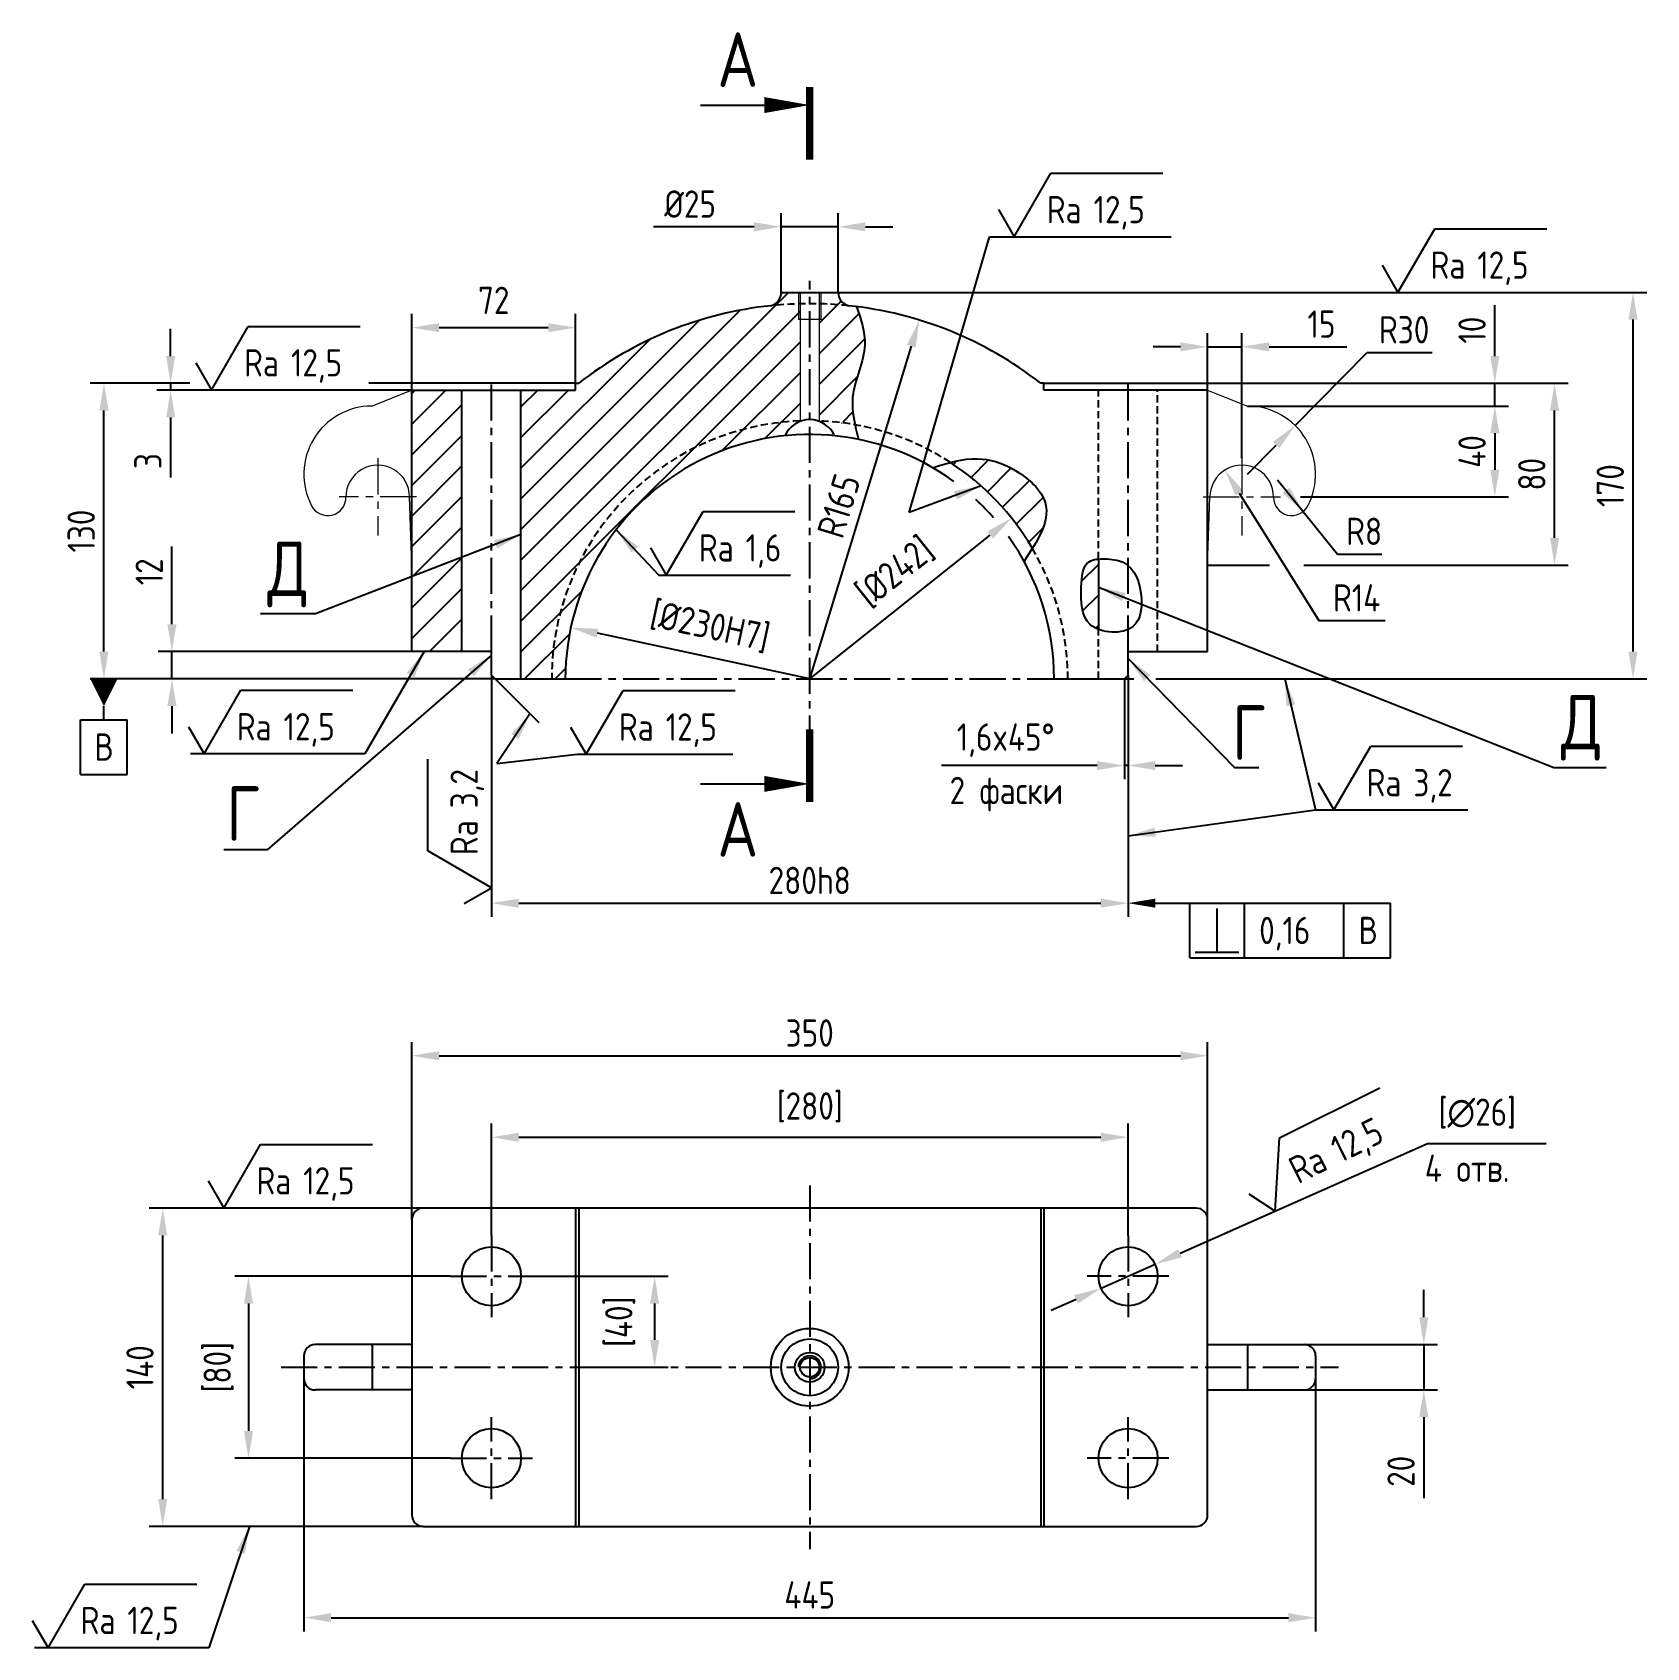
# Model space of a CAD drawing. Header units: millimetres. Extents: x 14 to 1913, y -3142 to -441.
# Drawn here: x 14 to 724, y -1179 to -469 of the extents above; entities that cross this region are included whole.
import ezdxf
from ezdxf.enums import TextEntityAlignment as Align

# ---------------------------------------------------------------- set-up
doc = ezdxf.new("R2010")
doc.units = ezdxf.units.MM
doc.header["$LTSCALE"] = 0.5
doc.linetypes.add('CENTER', pattern=[50.8, 31.75, -6.35, 6.35, -6.35])
doc.linetypes.add('HIDDEN', pattern=[9.525, 6.35, -3.175])
for name, color, linetype in [('Bord', 1, 'Continuous'), ('Cen', 5, 'CENTER'), ('Cont', 6, 'Continuous'), ('Dim', 7, 'Continuous'), ('Hatch', 2, 'Continuous'), ('Hide', 2, 'HIDDEN'), ('Text', 3, 'Continuous'), ('Textb', 6, 'Continuous')]:
    doc.layers.add(name, color=color, linetype=linetype)
doc.styles.add('Style1', font='romans.shx', dxfattribs={"width": 0.8})
doc.dimstyles.new('LIN 4', dxfattribs={"dimscale": 4, "dimtxt": 3, "dimasz": 3, "dimexe": 1.5, "dimexo": 0, "dimgap": 1.5, "dimtad": 1, "dimdec": 1, "dimrnd": 1, "dimtxsty": 'Style1', "dimcen": 0, "dimdle": 2, "dimclrd": 256, "dimclrt": 3, "dimadec": 0, "dimazin": 0, "dimtfac": 0.666667, "dimtdec": 1, "dimtmove": 0, "dimatfit": 0, "dimfxl": 1, "dimtvp": 0.833333, "dimtolj": 1, "dimtzin": 0, "dimarcsym": 0})
doc.dimstyles.new('LIN4', dxfattribs={"dimscale": 4, "dimtxt": 3, "dimasz": 3, "dimexe": 1.5, "dimexo": 0, "dimgap": 1, "dimtad": 1, "dimdec": 1, "dimzin": 0, "dimtxsty": 'Style1', "dimcen": 0, "dimclrt": 3, "dimadec": 0, "dimazin": 0, "dimtfac": 1, "dimtdec": 1, "dimtmove": 0, "dimatfit": 3, "dimfxl": 1, "dimtolj": 1, "dimtzin": 12, "dimarcsym": 0})
doc.dimstyles.new('Rad4', dxfattribs={"dimscale": 4, "dimtxt": 3, "dimasz": 3, "dimexe": 1.5, "dimexo": 0, "dimgap": 1, "dimtad": 1, "dimtoh": 1, "dimdec": 0, "dimzin": 0, "dimtxsty": 'Style1', "dimcen": 0, "dimse1": 1, "dimclrt": 3, "dimadec": 0, "dimazin": 0, "dimtfac": 1, "dimtdec": 0, "dimtmove": 0, "dimatfit": 2, "dimfxl": 1, "dimtolj": 1, "dimtzin": 12, "dimarcsym": 0})

# ---------------------------------------------------------------- blocks, each defined once
blk = doc.blocks.new('*D20')
at = {"layer": 'Dim', "color": 0, "lineweight": -2, "transparency": 16777216}
for p, q in [((215.54, -751.59), (215.54, -857.85)), ((495.54, -751.59), (495.54, -857.85)), ((227.54, -851.85), (483.54, -851.85))]:
    blk.add_line(p, q, dxfattribs=at)
at = {"layer": 'Dim', "color": 0, "transparency": 16777216}
for points in [[(227.54, -849.85), (227.54, -853.85), (215.54, -851.85)], [(483.54, -849.85), (483.54, -853.85), (495.54, -851.85)]]:
    blk.add_solid(points, dxfattribs=at)
at = {"layer": 'Dim', "color": 3, "transparency": 16777216, "insert": (355.54, -841.85), "char_height": 12, "attachment_point": 5, "style": 'Style1'}
blk.add_mtext('\\A1;280h8', dxfattribs=at)
blk = doc.blocks.new('*D21')
at = {"layer": 'Dim', "color": 0, "lineweight": -2, "transparency": 16777216}
for p, q in [((75.02, -729.19), (75.02, -695.02)), ((180.54, -741.19), (69.02, -741.19)), ((75.02, -753.19), (75.02, -741.19)), ((215.54, -753.19), (69.02, -753.19)), ((75.02, -765.19), (75.02, -777.19))]:
    blk.add_line(p, q, dxfattribs=at)
at = {"layer": 'Dim', "color": 0, "transparency": 16777216}
for points in [[(73.02, -729.19), (77.02, -729.19), (75.02, -741.19)], [(73.02, -765.19), (77.02, -765.19), (75.02, -753.19)]]:
    blk.add_solid(points, dxfattribs=at)
at = {"layer": 'Dim', "color": 3, "transparency": 16777216, "insert": (65.02, -706.1), "char_height": 12, "attachment_point": 5, "rotation": 90, "style": 'Style1'}
blk.add_mtext('\\A1;12', dxfattribs=at)
blk = doc.blocks.new('*D22')
at = {"layer": 'Dim', "color": 0, "lineweight": -2, "transparency": 16777216}
for p, q in [((82.86, -623.19), (39.11, -623.19)), ((45.11, -741.19), (45.11, -635.19)), ((217.14, -753.19), (39.11, -753.19))]:
    blk.add_line(p, q, dxfattribs=at)
at = {"layer": 'Dim', "color": 0, "transparency": 16777216}
for points in [[(43.11, -635.19), (47.11, -635.19), (45.11, -623.19)], [(43.11, -741.19), (47.11, -741.19), (45.11, -753.19)]]:
    blk.add_solid(points, dxfattribs=at)
at = {"layer": 'Dim', "color": 3, "transparency": 16777216, "insert": (35.11, -688.19), "char_height": 12, "attachment_point": 5, "rotation": 90, "style": 'Style1'}
blk.add_mtext('\\A1;130', dxfattribs=at)
blk = doc.blocks.new('*D23')
at = {"layer": 'Dim', "color": 0, "lineweight": -2, "transparency": 16777216}
for p, q in [((74.44, -611.19), (74.44, -599.19)), ((82.86, -623.19), (68.44, -623.19)), ((74.44, -623.19), (74.44, -626.19)), ((180.54, -626.19), (68.44, -626.19)), ((74.44, -638.19), (74.44, -664.59))]:
    blk.add_line(p, q, dxfattribs=at)
at = {"layer": 'Dim', "color": 0, "transparency": 16777216}
for points in [[(72.44, -611.19), (76.44, -611.19), (74.44, -623.19)], [(72.44, -638.19), (76.44, -638.19), (74.44, -626.19)]]:
    blk.add_solid(points, dxfattribs=at)
at = {"layer": 'Dim', "color": 3, "transparency": 16777216, "insert": (64.44, -657.39), "char_height": 12, "attachment_point": 5, "rotation": 90, "style": 'Style1'}
blk.add_mtext('\\A1;3', dxfattribs=at)
blk = doc.blocks.new('*D24')
at = {"layer": 'Dim', "color": 0, "lineweight": -2, "transparency": 16777216}
for p, q in [((343.04, -583.19), (343.04, -548.36)), ((368.04, -583.19), (368.04, -548.36)), ((331.04, -554.36), (286.81, -554.36)), ((368.04, -554.36), (343.04, -554.36)), ((380.04, -554.36), (392.04, -554.36))]:
    blk.add_line(p, q, dxfattribs=at)
at = {"layer": 'Dim', "color": 0, "transparency": 16777216}
for points in [[(331.04, -552.36), (331.04, -556.36), (343.04, -554.36)], [(380.04, -552.36), (380.04, -556.36), (368.04, -554.36)]]:
    blk.add_solid(points, dxfattribs=at)
at = {"layer": 'Dim', "color": 3, "transparency": 16777216, "insert": (302.93, -544.36), "char_height": 12, "attachment_point": 5, "style": 'Style1'}
blk.add_mtext('\\A1;%%c25', dxfattribs=at)
blk = doc.blocks.new('*D25')
at = {"layer": 'Dim', "color": 0, "lineweight": -2, "transparency": 16777216}
for p, q in [((530.54, -626.19), (530.54, -601.16)), ((545.54, -656.19), (545.54, -601.16)), ((518.54, -607.16), (506.54, -607.16)), ((530.54, -607.16), (545.54, -607.16)), ((557.54, -607.16), (591.71, -607.16))]:
    blk.add_line(p, q, dxfattribs=at)
at = {"layer": 'Dim', "color": 0, "transparency": 16777216}
for points in [[(518.54, -605.16), (518.54, -609.16), (530.54, -607.16)], [(557.54, -605.16), (557.54, -609.16), (545.54, -607.16)]]:
    blk.add_solid(points, dxfattribs=at)
at = {"layer": 'Dim', "color": 3, "transparency": 16777216, "insert": (580.63, -597.16), "char_height": 12, "attachment_point": 5, "style": 'Style1'}
blk.add_mtext('\\A1;15', dxfattribs=at)
blk = doc.blocks.new('*D26')
at = {"layer": 'Dim', "color": 0, "lineweight": -2, "transparency": 16777216}
for p, q in [((548.04, -633.19), (662.85, -633.19)), ((656.85, -645.19), (656.85, -661.19)), ((571.36, -673.19), (662.85, -673.19))]:
    blk.add_line(p, q, dxfattribs=at)
at = {"layer": 'Dim', "color": 0, "transparency": 16777216}
for points in [[(654.85, -645.19), (658.85, -645.19), (656.85, -633.19)], [(654.85, -661.19), (658.85, -661.19), (656.85, -673.19)]]:
    blk.add_solid(points, dxfattribs=at)
at = {"layer": 'Dim', "color": 3, "transparency": 16777216, "insert": (646.85, -653.19), "char_height": 12, "attachment_point": 5, "rotation": 90, "style": 'Style1'}
blk.add_mtext('\\A1;40', dxfattribs=at)
blk = doc.blocks.new('*D27')
at = {"layer": 'Dim', "color": 0, "lineweight": -2, "transparency": 16777216}
for p, q in [((458.54, -623.19), (689.12, -623.19)), ((683.12, -691.19), (683.12, -635.19)), ((572.84, -703.19), (689.12, -703.19))]:
    blk.add_line(p, q, dxfattribs=at)
at = {"layer": 'Dim', "color": 0, "transparency": 16777216}
for points in [[(681.12, -635.19), (685.12, -635.19), (683.12, -623.19)], [(681.12, -691.19), (685.12, -691.19), (683.12, -703.19)]]:
    blk.add_solid(points, dxfattribs=at)
at = {"layer": 'Dim', "color": 3, "transparency": 16777216, "insert": (673.12, -663.19), "char_height": 12, "attachment_point": 5, "rotation": 90, "style": 'Style1'}
blk.add_mtext('\\A1;80', dxfattribs=at)
blk = doc.blocks.new('*D28')
at = {"layer": 'Dim', "color": 0, "lineweight": -2, "transparency": 16777216}
for p, q in [((569.07, -641.78), (600.64, -609.64)), ((600.64, -609.64), (629.32, -609.64)), ((548.04, -663.19), (560.66, -650.35))]:
    blk.add_line(p, q, dxfattribs=at)
at = {"layer": 'Dim', "color": 0, "transparency": 16777216}
blk.add_solid([(559.23, -648.94), (562.08, -651.75), (569.07, -641.78)], dxfattribs=at)
at = {"layer": 'Dim', "color": 3, "transparency": 16777216, "insert": (616.98, -599.64), "char_height": 12, "attachment_point": 5, "style": 'Style1'}
blk.add_mtext('\\A1;R30', dxfattribs=at)
blk = doc.blocks.new('*D29')
at = {"layer": 'Dim', "color": 0, "lineweight": -2, "transparency": 16777216}
for p, q in [((544.48, -671.49), (552.96, -685.06)), ((552.96, -685.06), (579.51, -727.55)), ((579.51, -727.55), (608.65, -727.55))]:
    blk.add_line(p, q, dxfattribs=at)
at = {"layer": 'Dim', "color": 0, "transparency": 16777216}
blk.add_solid([(546.18, -670.43), (542.79, -672.55), (538.12, -661.31)], dxfattribs=at)
at = {"layer": 'Dim', "color": 3, "transparency": 16777216, "insert": (596.08, -717.55), "char_height": 12, "attachment_point": 5, "style": 'Style1'}
blk.add_mtext('\\A1;R14', dxfattribs=at)
blk = doc.blocks.new('*D30')
at = {"layer": 'Dim', "color": 0, "lineweight": -2, "transparency": 16777216}
for p, q in [((495.54, -751.59), (495.54, -797.32)), ((493.94, -753.19), (493.94, -797.32)), ((481.94, -791.32), (413.49, -791.32)), ((495.54, -791.32), (493.94, -791.32)), ((507.54, -791.32), (519.54, -791.32))]:
    blk.add_line(p, q, dxfattribs=at)
at = {"layer": 'Dim', "color": 0, "transparency": 16777216}
for points in [[(481.94, -789.32), (481.94, -793.32), (493.94, -791.32)], [(507.54, -789.32), (507.54, -793.32), (495.54, -791.32)]]:
    blk.add_solid(points, dxfattribs=at)
at = {"layer": 'Dim', "color": 3, "transparency": 16777216, "insert": (441.71, -780.18), "char_height": 12, "attachment_point": 5, "style": 'Style1'}
blk.add_mtext('\\A1;1,6x45%%d', dxfattribs=at)
blk = doc.blocks.new('sherISO_01')
at = {"layer": 'Text'}
blk.add_line((4.04, 7), (16.36, 7), dxfattribs=at)
blk.add_lwpolyline([(-1.73, 3), (0, 0), (4.04, 7)], dxfattribs=at)
at = {"layer": 'Text', "style": 'Style1', "width": 0.8}
blk.add_text('Ra', height=3, dxfattribs=at).set_placement((3.58, 1.5))
blk.add_attdef('12,5', (8.73, 1.5), '', height=3, dxfattribs=at)
blk = doc.blocks.new('sherISO_04')
at = {"layer": 'Text'}
blk.add_line((4.04, 7), (14.12, 7), dxfattribs=at)
blk.add_lwpolyline([(-1.73, 3), (0, 0), (4.04, 7)], dxfattribs=at)
at = {"layer": 'Text', "style": 'Style1', "width": 0.8}
blk.add_text('Ra', height=3, dxfattribs=at).set_placement((3.58, 1.5))
blk.add_attdef('3,2', (8.73, 1.5), '', height=3, dxfattribs=at)
blk = doc.blocks.new('*D33')
at = {"layer": 'Dim', "color": 0, "lineweight": -2, "transparency": 16777216}
blk.add_line((355.54, -753.19), (434.91, -689.92), dxfattribs=at)
at = {"layer": 'Dim', "color": 0, "transparency": 16777216}
blk.add_solid([(433.67, -688.36), (436.16, -691.49), (444.3, -682.44)], dxfattribs=at)
at = {"layer": 'Dim', "color": 3, "transparency": 16777216, "insert": (393.26, -706.31), "char_height": 12, "attachment_point": 5, "rotation": 38.55718, "style": 'Style1'}
blk.add_mtext('\\A1;[%%c242]', dxfattribs=at)
blk = doc.blocks.new('ZNAK01')
at = {"layer": 'Textb', "style": 'Style1', "width": 0.8}
blk.add_attdef('А', text='', height=6, dxfattribs=at).set_placement((3.95, -0.02), align=Align.RIGHT)
blk.add_attdef('SC(1)', (5.07, -0.02), '', height=5, dxfattribs=at)
blk = doc.blocks.new('*D35')
at = {"layer": 'Dim', "color": 0, "lineweight": -2, "transparency": 16777216}
for p, q in [((368.04, -583.19), (723.65, -583.19)), ((717.65, -741.19), (717.65, -595.19)), ((507.69, -753.19), (723.65, -753.19))]:
    blk.add_line(p, q, dxfattribs=at)
at = {"layer": 'Dim', "color": 0, "transparency": 16777216}
for points in [[(715.65, -595.19), (719.65, -595.19), (717.65, -583.19)], [(715.65, -741.19), (719.65, -741.19), (717.65, -753.19)]]:
    blk.add_solid(points, dxfattribs=at)
at = {"layer": 'Dim', "color": 3, "transparency": 16777216, "insert": (707.65, -668.19), "char_height": 12, "attachment_point": 5, "rotation": 90, "style": 'Style1'}
blk.add_mtext('\\A1;170', dxfattribs=at)
blk = doc.blocks.new('forma02')
at = {"layer": 'Bord'}
for p, q in [((0, -4.5), (0, -3)), ((-2.57143, -4.5), (2.57143, -4.5)), ((-2.57143, -10.5), (-2.57143, -4.5)), ((2.57143, -10.5), (2.57143, -4.5)), ((-2.57143, -10.5), (2.57143, -10.5))]:
    blk.add_line(p, q, dxfattribs=at)
blk.add_lwpolyline([(0, -3, 0, 3, 0), (0, 0, 3, 3, 0)], format="xyseb", dxfattribs=at)
at = {"layer": 'Text', "style": 'Style1', "width": 0.8}
blk.add_attdef('А', text='', height=3, dxfattribs=at).set_placement((0, -7.5), align=Align.MIDDLE)
blk = doc.blocks.new('*D37')
at = {"layer": 'Dim', "color": 0, "lineweight": -2, "transparency": 16777216}
blk.add_line((355.54, -753.19), (400.23, -606.86), dxfattribs=at)
at = {"layer": 'Dim', "color": 0, "transparency": 16777216}
blk.add_solid([(398.31, -606.27), (402.14, -607.44), (403.73, -595.38)], dxfattribs=at)
at = {"layer": 'Dim', "color": 3, "transparency": 16777216, "insert": (368.32, -677.1), "char_height": 12, "attachment_point": 5, "rotation": 73.01955, "style": 'Style1'}
blk.add_mtext('\\A1;R165', dxfattribs=at)
blk = doc.blocks.new('*D38')
at = {"layer": 'Dim', "color": 0, "lineweight": -2, "transparency": 16777216}
for p, q in [((180.54, -990.97), (180.54, -912.96)), ((530.54, -990.97), (530.54, -912.96)), ((192.54, -918.96), (518.54, -918.96))]:
    blk.add_line(p, q, dxfattribs=at)
at = {"layer": 'Dim', "color": 0, "transparency": 16777216}
for points in [[(192.54, -916.96), (192.54, -920.96), (180.54, -918.96)], [(518.54, -916.96), (518.54, -920.96), (530.54, -918.96)]]:
    blk.add_solid(points, dxfattribs=at)
at = {"layer": 'Dim', "color": 3, "transparency": 16777216, "insert": (355.54, -908.96), "char_height": 12, "attachment_point": 5, "style": 'Style1'}
blk.add_mtext('\\A1;350', dxfattribs=at)
blk = doc.blocks.new('*D39')
at = {"layer": 'Dim', "color": 0, "lineweight": -2, "transparency": 16777216}
for p, q in [((215.54, -997.97), (215.54, -948.81)), ((495.54, -997.97), (495.54, -948.81)), ((227.54, -954.81), (483.54, -954.81))]:
    blk.add_line(p, q, dxfattribs=at)
at = {"layer": 'Dim', "color": 0, "transparency": 16777216}
for points in [[(227.54, -952.81), (227.54, -956.81), (215.54, -954.81)], [(483.54, -952.81), (483.54, -956.81), (495.54, -954.81)]]:
    blk.add_solid(points, dxfattribs=at)
at = {"layer": 'Dim', "color": 3, "transparency": 16777216, "insert": (355.54, -941.67), "char_height": 12, "attachment_point": 5, "style": 'Style1'}
blk.add_mtext('\\A1;[280]', dxfattribs=at)
blk = doc.blocks.new('*D40')
at = {"layer": 'Dim', "color": 0, "lineweight": -2, "transparency": 16777216}
for p, q in [((197.54, -1015.97), (102.69, -1015.97)), ((108.69, -1027.97), (108.69, -1083.97)), ((197.54, -1095.97), (102.69, -1095.97))]:
    blk.add_line(p, q, dxfattribs=at)
at = {"layer": 'Dim', "color": 0, "transparency": 16777216}
for points in [[(106.69, -1027.97), (110.69, -1027.97), (108.69, -1015.97)], [(106.69, -1083.97), (110.69, -1083.97), (108.69, -1095.97)]]:
    blk.add_solid(points, dxfattribs=at)
at = {"layer": 'Dim', "color": 3, "transparency": 16777216, "insert": (95.55, -1055.97), "char_height": 12, "attachment_point": 5, "rotation": 90, "style": 'Style1'}
blk.add_mtext('\\A1;[80]', dxfattribs=at)
blk = doc.blocks.new('*D41')
at = {"layer": 'Dim', "color": 0, "lineweight": -2, "transparency": 16777216}
for p, q in [((133.04, -1060.97), (133.04, -1172.13)), ((578.04, -1060.97), (578.04, -1172.13)), ((145.04, -1166.13), (566.04, -1166.13))]:
    blk.add_line(p, q, dxfattribs=at)
at = {"layer": 'Dim', "color": 0, "transparency": 16777216}
for points in [[(145.04, -1164.13), (145.04, -1168.13), (133.04, -1166.13)], [(566.04, -1164.13), (566.04, -1168.13), (578.04, -1166.13)]]:
    blk.add_solid(points, dxfattribs=at)
at = {"layer": 'Dim', "color": 3, "transparency": 16777216, "insert": (355.54, -1156.13), "char_height": 12, "attachment_point": 5, "style": 'Style1'}
blk.add_mtext('\\A1;445', dxfattribs=at)
blk = doc.blocks.new('*D42')
at = {"layer": 'Dim', "color": 0, "lineweight": -2, "transparency": 16777216}
for p, q in [((185.54, -985.97), (64.97, -985.97)), ((70.97, -1113.97), (70.97, -997.97)), ((185.54, -1125.97), (64.97, -1125.97))]:
    blk.add_line(p, q, dxfattribs=at)
at = {"layer": 'Dim', "color": 0, "transparency": 16777216}
for points in [[(68.97, -997.97), (72.97, -997.97), (70.97, -985.97)], [(68.97, -1113.97), (72.97, -1113.97), (70.97, -1125.97)]]:
    blk.add_solid(points, dxfattribs=at)
at = {"layer": 'Dim', "color": 3, "transparency": 16777216, "insert": (60.97, -1055.97), "char_height": 12, "attachment_point": 5, "rotation": 90, "style": 'Style1'}
blk.add_mtext('\\A1;140', dxfattribs=at)
blk = doc.blocks.new('*D43')
at = {"layer": 'Dim', "color": 0, "lineweight": -2, "transparency": 16777216}
for p, q in [((625.61, -1033.97), (625.61, -1021.97)), ((573.04, -1045.97), (631.61, -1045.97)), ((625.61, -1045.97), (625.61, -1065.97)), ((573.04, -1065.97), (631.61, -1065.97)), ((625.61, -1077.97), (625.61, -1113.51))]:
    blk.add_line(p, q, dxfattribs=at)
at = {"layer": 'Dim', "color": 0, "transparency": 16777216}
for points in [[(623.61, -1033.97), (627.61, -1033.97), (625.61, -1045.97)], [(623.61, -1077.97), (627.61, -1077.97), (625.61, -1065.97)]]:
    blk.add_solid(points, dxfattribs=at)
at = {"layer": 'Dim', "color": 3, "transparency": 16777216, "insert": (615.61, -1101.74), "char_height": 12, "attachment_point": 5, "rotation": 90, "style": 'Style1'}
blk.add_mtext('\\A1;20', dxfattribs=at)
blk = doc.blocks.new('razrez01')
at = {"layer": 'Text', "const_width": 0.8}
blk.add_lwpolyline([(0, 2), (0, -6)], dxfattribs=at)
at = {"layer": 'Text'}
blk.add_lwpolyline([(-12, 0), (-5, 0)], dxfattribs=at)
blk.add_lwpolyline([(0, 0, 0, 1.76, 0), (-5, 0, 1.76, 1.76, 0)], format="xyseb", dxfattribs=at)
at = {"layer": 'Textb', "style": 'Style1', "width": 0.8}
blk.add_attdef('A', (-10.16, 2), '', height=6, dxfattribs=at)
blk = doc.blocks.new('razrez02')
at = {"layer": 'Text', "const_width": 0.8}
blk.add_lwpolyline([(0, 6), (0, -2)], dxfattribs=at)
at = {"layer": 'Text'}
blk.add_lwpolyline([(-12, 0), (-5, 0)], dxfattribs=at)
blk.add_lwpolyline([(0, 0, 0, 1.76, 0), (-5, 0, 1.76, 1.76, 0)], format="xyseb", dxfattribs=at)
at = {"layer": 'Textb', "style": 'Style1', "width": 0.8}
blk.add_attdef('А', (-10.16, -8), '', height=6, dxfattribs=at)
blk = doc.blocks.new('*D54')
at = {"layer": 'Dim', "color": 0, "lineweight": -2, "transparency": 16777216}
for p, q in [((518.4, -1005.83), (627.32, -957.52)), ((627.32, -957.52), (666.98, -957.52)), ((483.66, -1021.24), (507.43, -1010.7)), ((472.69, -1026.11), (461.72, -1030.97))]:
    blk.add_line(p, q, dxfattribs=at)
at = {"layer": 'Dim', "color": 0, "transparency": 16777216}
for points in [[(517.58, -1004.01), (519.21, -1007.66), (507.43, -1010.7)], [(471.88, -1024.28), (473.5, -1027.94), (483.66, -1021.24)]]:
    blk.add_solid(points, dxfattribs=at)
at = {"layer": 'Dim', "color": 3, "transparency": 16777216, "insert": (649.15, -944.38), "char_height": 12, "attachment_point": 5, "style": 'Style1'}
blk.add_mtext('\\A1;[∅26]', dxfattribs=at)
blk = doc.blocks.new('*D61')
at = {"layer": 'Dim', "color": 0, "lineweight": -2, "transparency": 16777216}
for p, q in [((180.54, -626.19), (180.54, -592.71)), ((252.54, -623.19), (252.54, -592.71))]:
    blk.add_line(p, q, dxfattribs=at)
at = {"layer": 'Dim', "lineweight": -2, "transparency": 16777216}
blk.add_line((192.54, -598.71), (240.54, -598.71), dxfattribs=at)
at = {"layer": 'Dim', "transparency": 16777216}
for points in [[(192.54, -596.71), (192.54, -600.71), (180.54, -598.71)], [(240.54, -596.71), (240.54, -600.71), (252.54, -598.71)]]:
    blk.add_solid(points, dxfattribs=at)
at = {"layer": 'Dim', "color": 3, "transparency": 16777216, "insert": (216.54, -586.71), "char_height": 12, "attachment_point": 5, "style": 'Style1'}
blk.add_mtext('\\A1;72', dxfattribs=at)
blk = doc.blocks.new('*D62')
at = {"layer": 'Dim', "color": 0, "linetype": 'ByBlock', "lineweight": -2, "transparency": 16777216}
for p, q in [((233.54, -1015.97), (293.32, -1015.97)), ((257.78, -1055.97), (293.32, -1055.97))]:
    blk.add_line(p, q, dxfattribs=at)
at = {"layer": 'Dim', "linetype": 'ByBlock', "lineweight": -2, "transparency": 16777216}
blk.add_line((287.32, -1027.97), (287.32, -1043.97), dxfattribs=at)
at = {"layer": 'Dim', "transparency": 16777216}
for points in [[(285.32, -1027.97), (289.32, -1027.97), (287.32, -1015.97)], [(285.32, -1043.97), (289.32, -1043.97), (287.32, -1055.97)]]:
    blk.add_solid(points, dxfattribs=at)
at = {"layer": 'Dim', "color": 3, "transparency": 16777216, "insert": (272.17, -1035.97), "char_height": 12, "attachment_point": 5, "rotation": 90, "style": 'Style1'}
blk.add_mtext('\\A1;[40]', dxfattribs=at)

msp = doc.modelspace()

# ---------------------------------------------------------------- hatches: boundary and pattern name
at = {"layer": 'Hatch'}
h = msp.add_hatch(dxfattribs=at)
h.set_pattern_fill('ANSI31', color=256, scale=3)
h.paths.add_polyline_path([(202.54255, -626.18681), (180.54255, -626.18681), (180.54255, -741.18681), (202.54255, -741.18681)])
h.paths.add_polyline_path([(347.27606, -639.98825, -0.099807638), (351.29255, -637.46462), (351.29255, -595.18681), (350.54255, -595.18681), (350.54255, -588.26259, 0.01839931), (338.43044, -589.07656, 0.140805334), (253.93055, -623.18681), (252.54255, -623.18681), (252.54255, -626.18681), (228.54255, -626.18681), (228.54255, -753.18681), (242.04255, -753.18681, -0.393020128)])
h.paths.add_polyline_path([(343.77572, -646.33274, -0.154565522), (347.27606, -639.98825, 0.393020128), (242.04255, -753.18681), (248.04255, -753.18681, -0.382442304)], flags=17)
edge = h.paths.add_edge_path()
edge.add_spline(control_points=[(375.47011, -641.44988), (374.57921, -637.37787), (372.93376, -625.47871), (382.62058, -608.35379), (378.0343, -595.04052), (376.11689, -589.47457)], knot_values=[0, 0, 0, 0, 12.306878396, 36.060611289, 53.126124197, 53.126124197, 53.126124197, 53.126124197], degree=3, periodic=0)
edge.add_arc((355.54255, -753.18681), 165, 82.83697469, 84.04716284)
edge.add_arc((355.54255, -753.18681), 165, 84.04716284, 88.26349842)
edge.add_line((360.54255, -588.26259), (360.54255, -595.18681))
edge.add_line((360.54255, -595.18681), (359.79255, -595.18681))
edge.add_line((359.79255, -595.18681), (359.79255, -637.46462))
edge.add_arc((355.54255, -648.68681), 12, 46.458898, 69.25762005, ccw=False)
edge.add_arc((355.54255, -753.18681), 113.5, 79.88798591, 85.82330276, ccw=False)
h.paths.add_polyline_path([(368.04255, -583.18681), (362.04255, -583.18681), (360.54255, -584.68681), (360.54255, -588.26259, -0.01839931), (372.65467, -589.07656, -0.344948783)])
h.paths.add_polyline_path([(350.54255, -584.68681), (349.04255, -583.18681), (343.04255, -583.18681, -0.344948783), (338.43044, -589.07656, -0.01839931), (350.54255, -588.26259)])
h.paths.add_polyline_path([(360.54255, -588.26259, 0.001136812), (359.79255, -588.24155), (359.79255, -595.18681), (360.54255, -595.18681)])
h.paths.add_polyline_path([(360.54255, -584.68681), (359.79255, -584.68681), (359.79255, -588.24155, -0.001136812), (360.54255, -588.26259)])
h.paths.add_polyline_path([(351.29255, -584.68681), (350.54255, -584.68681), (350.54255, -588.26259, -0.001136812), (351.29255, -588.24155)])
h.paths.add_polyline_path([(351.29255, -588.24155, 0.001136812), (350.54255, -588.26259), (350.54255, -595.18681), (351.29255, -595.18681)])
h = msp.add_hatch(dxfattribs=at)
h.set_pattern_fill('ANSI31', color=256, scale=3)
edge = h.paths.add_edge_path()
edge.add_spline(control_points=[(453.47204, -695.81028), (457.63962, -689.05716), (463.90294, -675.80771), (446.71734, -660.1574), (430.72, -655.31144), (421.40775, -656.99034), (417.41133, -658.03165)], knot_values=[7.871853853, 7.871853853, 7.871853853, 7.871853853, 28.916863547, 49.837537654, 66.126334373, 78.33877348, 78.33877348, 78.33877348, 78.33877348], degree=3, periodic=0)
edge.add_arc((355.54255, -753.18681), 113.5, 30.36588547, 56.96854782, ccw=False)
h = msp.add_hatch(dxfattribs=at)
h.set_pattern_fill('ANSI31', color=256, scale=3)
edge = h.paths.add_edge_path()
edge.add_spline(control_points=[(482.54182, -700.5071), (480.95907, -700.63986), (475.73265, -701.6938), (474.62967, -715.10635), (474.81572, -727.15456), (481.15874, -730.83137), (482.54255, -731.38363)], knot_values=[2.700984195, 2.700984195, 2.700984195, 2.700984195, 7.187286487, 18.897831582, 35.743701841, 39.870253658, 39.870253658, 39.870253658, 39.870253658], degree=3, periodic=0)
edge.add_spline(control_points=[(482.54255, -731.38363), (482.54259, -731.38365), (482.54264, -731.38367), (482.54268, -731.38369)], knot_values=[39.870253658, 39.870253658, 39.870253658, 39.870253658, 39.870386058, 39.870386058, 39.870386058, 39.870386058], degree=3, periodic=0)
edge.add_line((482.54268, -731.38369), (482.54182, -700.5071))

# ---------------------------------------------------------------- linework, layer by layer
at = {"layer": 'Bord', "lineweight": 15}
for p, q in [((350.54255, -583.18681), (350.54255, -595.18681)), ((360.54255, -595.18681), (360.54255, -583.18681))]:
    msp.add_line(p, q, dxfattribs=at)
at = {"layer": 'Bord'}
for p, q in [((507.54255, -851.85049), (522.69545, -851.85049)), ((522.69545, -851.85049), (610.9636, -851.85049)), ((522.69545, -875.85049), (522.69545, -851.85049)), ((546.69545, -875.85049), (546.69545, -851.85049)), ((590.39216, -875.85049), (590.39216, -851.85049)), ((610.9636, -875.85049), (610.9636, -851.85049)), ((522.69545, -875.85049), (610.9636, -875.85049))]:
    msp.add_line(p, q, dxfattribs=at)
msp.add_lwpolyline([(495.54255, -851.85049, 0, 4, 0), (507.54255, -851.85049, 4, 4, 0)], format="xyseb", dxfattribs=at)
msp.add_arc((355.54255, -1055.97078), 5.00332, 270, 180, dxfattribs=at)
for points, knots in [([(376.11689, -589.47457), (378.0343, -595.04052), (382.62058, -608.35379), (371.75724, -627.55863), (375.43126, -641.64501), (377.05246, -647.86077)], [0, 0, 0, 0, 17.065512908, 40.819245801, 59.578596613, 59.578596613, 59.578596613, 59.578596613]), ([(409.67814, -660.31276), (416.25718, -658.259), (428.17196, -654.53958), (446.71734, -660.1574), (465.64355, -677.39282), (455.50991, -692.82182), (449.80537, -701.50729)], [0, 0, 0, 0, 20.08429296, 36.373089679, 57.293763786, 84.238956815, 84.238956815, 84.238956815, 84.238956815]), ([(485.49844, -700.38271), (482.8325, -700.44187), (475.82281, -700.59743), (474.62967, -715.10635), (474.90009, -732.61752), (499.68822, -734.4913), (502.8406, -716.00836), (497.36619, -701.26818), (488.29813, -700.5916), (485.49844, -700.38271)], [0, 0, 0, 0, 7.187286487, 18.897831582, 35.743701841, 54.68952474, 67.299572906, 85.276298208, 93.305371736, 93.305371736, 93.305371736, 93.305371736])]:
    msp.add_open_spline(points, degree=3, knots=knots, dxfattribs=at)
at = {"layer": 'Cen'}
for p, q in [((355.54255, -785.20494), (355.54255, -578.18681)), ((215.54255, -741.18681), (215.54255, -621.18681)), ((495.54255, -741.18681), (495.54255, -621.18681)), ((248.04255, -753.18681), (463.04255, -753.18681)), ((355.54255, -975.97078), (355.54255, -1135.97078)), ((215.54255, -997.97078), (215.54255, -1033.97078)), ((495.54255, -997.97078), (495.54255, -1033.97078)), ((197.54255, -1015.97078), (233.54255, -1015.97078)), ((513.54255, -1015.97078), (477.54255, -1015.97078)), ((123.04255, -1055.97078), (588.04255, -1055.97078)), ((215.54255, -1113.97078), (215.54255, -1077.97078)), ((495.54255, -1113.97078), (495.54255, -1077.97078)), ((197.54255, -1095.97078), (233.54255, -1095.97078)), ((513.54255, -1095.97078), (477.54255, -1095.97078))]:
    msp.add_line(p, q, dxfattribs=at)
at = {"layer": 'Cen', "lineweight": 0}
for p, q in [((165.54255, -656.18681), (165.54255, -690.18681)), ((545.54255, -656.18681), (545.54255, -690.18681)), ((182.54255, -673.18681), (148.54255, -673.18681)), ((528.54255, -673.18681), (562.54255, -673.18681))]:
    msp.add_line(p, q, dxfattribs=at)
at = {"layer": 'Cont'}
for p, q in [((343.04255, -583.18681), (368.04255, -583.18681)), ((252.54255, -626.18681), (252.54255, -623.18681)), ((252.54255, -623.18681), (253.93055, -623.18681)), ((458.54255, -623.18681), (457.15456, -623.18681)), ((458.54255, -626.18681), (458.54255, -623.18681)), ((180.54255, -741.18681), (180.54255, -626.18681)), ((180.54255, -626.18681), (252.54255, -626.18681)), ((202.54255, -741.18681), (202.54255, -626.18681)), ((228.54255, -753.18681), (228.54255, -626.18681)), ((530.54255, -626.18681), (458.54255, -626.18681)), ((530.54255, -741.18681), (530.54255, -626.18681)), ((482.54182, -700.5071), (482.54268, -731.38369)), ((215.54255, -741.18681), (180.54255, -741.18681)), ((215.54255, -751.58681), (215.54255, -741.18681)), ((495.54255, -751.58681), (495.54255, -741.18681)), ((495.54255, -741.18681), (530.54255, -741.18681)), ((215.54255, -751.58681), (217.14255, -753.18681)), ((495.54255, -751.58681), (493.94255, -753.18681)), ((217.14255, -753.18681), (248.04255, -753.18681)), ((463.04255, -753.18681), (493.94255, -753.18681)), ((525.54255, -985.97078), (185.54255, -985.97078)), ((252.54255, -985.97078), (252.54255, -1125.97078)), ((253.93055, -985.97078), (253.93055, -1125.97078)), ((457.15456, -985.97078), (457.15456, -1125.97078)), ((458.54255, -985.97078), (458.54255, -1125.97078)), ((180.54255, -990.97078), (180.54255, -1120.97078)), ((530.54255, -1120.97078), (530.54255, -990.97078)), ((133.04255, -1050.97078), (133.04255, -1060.97078)), ((180.54255, -1045.97078), (138.04255, -1045.97078)), ((163.04255, -1045.97078), (163.04255, -1065.97078)), ((530.54255, -1045.97078), (573.04255, -1045.97078)), ((548.04255, -1045.97078), (548.04255, -1065.97078)), ((578.04255, -1050.97078), (578.04255, -1060.97078)), ((180.54255, -1065.97078), (138.04255, -1065.97078)), ((530.54255, -1065.97078), (573.04255, -1065.97078)), ((185.54255, -1125.97078), (525.54255, -1125.97078))]:
    msp.add_line(p, q, dxfattribs=at)
at = {"layer": 'Cont', "lineweight": 0}
msp.add_line((351.29255, -583.18681), (351.29255, -595.18681), dxfattribs=at)
at = {"layer": 'Cont', "lineweight": 15}
for p, q in [((359.79255, -595.18681), (359.79255, -583.18681)), ((351.29255, -595.18681), (350.54255, -595.18681)), ((359.79255, -595.18681), (351.29255, -595.18681)), ((351.29255, -595.18681), (351.29255, -639.96462)), ((359.79255, -639.96462), (359.79255, -595.18681)), ((360.54255, -595.18681), (359.79255, -595.18681)), ((180.54255, -626.18681), (163.04255, -633.18681)), ((530.54255, -626.18681), (548.04255, -633.18681)), ((180.54255, -703.18681), (179.54255, -673.18681)), ((530.54255, -703.18681), (531.54255, -673.18681))]:
    msp.add_line(p, q, dxfattribs=at)
at = {"layer": 'Cont'}
for centre, radius in [((215.54255, -1015.97078), 13), ((495.54255, -1015.97078), 13), ((355.54255, -1055.97078), 17.11212), ((355.54255, -1055.97078), 12.5), ((355.54255, -1055.97078), 6.50255), ((355.54255, -1055.97078), 4.25), ((215.54255, -1095.97078), 13), ((495.54255, -1095.97078), 13)]:
    msp.add_circle(centre, radius, dxfattribs=at)
for centre, radius, start, end in [((355.54255, -753.18681), 165, 95.95283716, 128.01227954), ((336.97585, -583.18681), 6.06671, 283.87275229, 0), ((374.10926, -583.18681), 6.06671, 180, 256.12724771), ((355.54255, -753.18681), 165, 51.98772046, 84.04716284), ((355.54255, -651.18681), 12, 24.32216021, 155.67783979), ((355.54255, -753.18681), 107.5, 53.87818907, 180), ((355.54255, -753.18681), 113.5, 30.36588547, 56.96854782), ((355.54255, -753.18681), 107.5, 41.21394359, 47.1744164), ((355.54255, -753.18681), 107.5, 0, 35.57782219), ((185.54255, -990.97078), 5, 90, 180), ((525.54255, -990.97078), 5, 0, 90), ((138.04255, -1050.97078), 5, 90, 180), ((573.04255, -1050.97078), 5, 0, 90), ((138.04255, -1060.97078), 5, 180, 270), ((573.04255, -1060.97078), 5, 270, 0), ((185.54255, -1120.97078), 5, 180, 270), ((525.54255, -1120.97078), 5, 270, 0)]:
    msp.add_arc(centre, radius, start, end, dxfattribs=at)
at = {"layer": 'Cont', "lineweight": 15}
for centre, radius, start, end in [((163.04255, -663.18681), 30, 90, 207.58468387), ((548.04255, -663.18681), 30, 332.41531613, 90), ((165.54255, -673.18681), 14, 0, 180.48780307), ((545.54255, -673.18681), 14, 359.51219693, 180), ((143.54335, -673.37411), 8, 207.58468387, 0.48780307), ((567.54176, -673.37411), 8, 179.51219693, 332.41531613)]:
    msp.add_arc(centre, radius, start, end, dxfattribs=at)
at = {"layer": 'Dim'}
for p, q in [((656.85116, -611.18681), (656.85116, -588.8496)), ((252.54255, -623.18681), (161.66619, -623.18681)), ((458.54255, -623.18681), (662.85116, -623.18681)), ((656.85116, -633.18681), (656.85116, -623.18681)), ((548.04255, -633.18681), (662.85116, -633.18681)), ((656.85116, -645.18681), (656.85116, -657.18681)), ((561.27941, -665.59477), (572.55828, -679.60584)), ((572.55828, -679.60584), (587.60786, -698.30103)), ((530.54255, -703.18681), (557.73129, -703.18681)), ((587.60786, -698.30103), (607.15072, -698.30103)), ((355.54255, -753.18681), (262.17347, -733.12532)), ((217.14255, -753.18681), (236.40864, -772.4529)), ((493.94255, -753.18681), (498.10015, -753.18681)), ((666.97954, -957.5191), (679.4786, -957.5191))]:
    msp.add_line(p, q, dxfattribs=at)
for points in [[(654.85116, -611.18681), (658.85116, -611.18681), (656.85116, -623.18681)], [(654.85116, -645.18681), (658.85116, -645.18681), (656.85116, -633.18681)], [(566.59143, -669.00411), (563.47556, -671.51238), (572.55828, -679.60584)], [(262.5936, -731.16995), (261.75333, -735.0807), (250.44122, -730.60451)]]:
    msp.add_solid(points, dxfattribs=at)
at = {"layer": 'Hide'}
for p, q in [((482.54191, -700.50709), (482.54255, -626.18681)), ((508.54255, -741.18681), (508.54255, -626.18681)), ((482.54255, -753.18681), (482.54255, -731.38363))]:
    msp.add_line(p, q, dxfattribs=at)
for radius, start, end in [(165, 84.04716284, 95.95283716), (113.5, 92.14593836, 180), (113.5, 56.96854782, 87.85406164), (113.5, 0, 30.36588547)]:
    msp.add_arc((355.54255, -753.18681), radius, start, end, dxfattribs=at)
at = {"layer": 'Text'}
for p, q in [((534.68173, -873.45049), (534.68173, -854.25049)), ((525.08173, -873.45049), (544.28173, -873.45049))]:
    msp.add_line(p, q, dxfattribs=at)

# ---------------------------------------------------------------- block references
at = {"layer": 'Cont', "xscale": 4, "yscale": 4, "zscale": 4}
for name, p, values in [('razrez01', (355.54255, -500.81469), {'A': 'А'}), ('razrez02', (355.54255, -799.39465), {'А': 'А'})]:
    msp.add_blockref(name, p, dxfattribs=at).add_auto_attribs(values)
at = {"layer": 'Dim', "xscale": 4, "yscale": 4, "zscale": 4}
for name, p, values in [('sherISO_01', (445.47255, -558.78387), {'12,5': '12,5'}), ('sherISO_01', (614.24253, -583.18681), {'12,5': '12,5'}), ('sherISO_01', (92.43876, -626.18681), {'12,5': '12,5'}), ('sherISO_04', (292.45024, -707.58319), {'3,2': '1,6'}), ('forma02', (45.11199, -753.18681), {'А': 'В'}), ('sherISO_01', (89.20473, -786.23113), {'12,5': '12,5'}), ('sherISO_01', (257.2604, -786.37468), {'12,5': '12,5'}), ('sherISO_04', (586.11769, -810.86173), {'3,2': '3,2'}), ('sherISO_01', (97.85246, -985.97078), {'12,5': '12,5'}), ('sherISO_01', (20.53342, -1179.31748), {'12,5': '12,5'})]:
    msp.add_blockref(name, p, dxfattribs=at).add_auto_attribs(values)
at = {"layer": 'Dim'}
ref = msp.add_blockref('ZNAK01', (119.24735, -716.69466), dxfattribs=dict(at, xscale=4, yscale=4, zscale=4))
ref.add_attrib('А', 'Д', dxfattribs={"layer": 'Textb', "height": 24, "style": 'Style1', "width": 0.8}).set_placement((135.04951, -716.77389), align=Align.RIGHT)
ref = msp.add_blockref('ZNAK01', (688.15266, -784.11482), dxfattribs=dict(at, xscale=4, yscale=4, zscale=4))
ref.add_attrib('А', 'Д', dxfattribs={"layer": 'Textb', "height": 24, "style": 'Style1', "width": 0.8}).set_placement((703.95481, -784.19406), align=Align.RIGHT)
ref = msp.add_blockref('ZNAK01', (540.42415, -788.69767), dxfattribs=dict(at, xscale=4, yscale=4, zscale=4))
ref.add_attrib('А', 'Г', dxfattribs={"layer": 'Textb', "height": 24, "style": 'Style1', "width": 0.8}).set_placement((556.22631, -788.77691), align=Align.RIGHT)
at = {"layer": 'Dim', "xscale": 4, "yscale": 4, "zscale": 4}
for name, p, rotation, values in [('sherISO_04', (215.54255, -845.05078), 90, {'3,2': '3,2'}), ('sherISO_01', (560.19027, -987.29593), 26.442216763760136, {'12,5': '12,5'})]:
    msp.add_blockref(name, p, dxfattribs=dict(at, rotation=rotation)).add_auto_attribs(values)
at = {"layer": 'Dim'}
ref = msp.add_blockref('ZNAK01', (98.05314, -824.30887), dxfattribs=dict(at, xscale=4, yscale=4, zscale=4))
ref.add_attrib('А', 'Г', dxfattribs={"layer": 'Textb', "height": 24, "style": 'Style1', "width": 0.8}).set_placement((113.8553, -824.38811), align=Align.RIGHT)

# ---------------------------------------------------------------- texts
at = {"layer": 'Cont', "color": 3, "insert": (354.80975, -688.99498), "char_height": 12, "attachment_point": 7, "style": 'Style1'}
msp.add_mtext('\\A1;', dxfattribs=at)
at = {"layer": 'Dim', "color": 3, "char_height": 12, "style": 'Style1'}
for s, insert, attachment_point in [('\\A1;', (500.62363, -554.78387), 7), ('\\A1;', (565.90261, -554.78387), 7), ('\\A1;R8', (599.37929, -688.30103), 5), ('\\A1;', (109.94944, -720.64913), 9), ('\\A1;', (543.20172, -777.75915), 7), ('\\A1;', (85.20473, -782.23113), 9), ('\\A1;', (313.01672, -782.37468), 7), ('\\A1;', (633.54836, -801.46997), 7), ('\\A1;', (678.59, -801.46997), 7), ('\\A1;', (81.72817, -824.32865), 9), ('\\A1;', (16.53342, -1175.31748), 9)]:
    msp.add_mtext(s, dxfattribs=dict(at, insert=insert, attachment_point=attachment_point))
at = {"layer": 'Dim', "color": 3, "char_height": 12, "attachment_point": 5, "style": 'Style1'}
for s, insert, rotation in [('\\A1;10', (646.85116, -599.78706), 90), ('\\A1;[%%C230H7]', (311.6189, -730.30647), 347.87366658)]:
    msp.add_mtext(s, dxfattribs=dict(at, insert=insert, rotation=rotation))
at = {"layer": 'Text', "style": 'Style1', "width": 0.8}
for s, p in [('2 фаски', (417.05161, -808.29746)), ('0,16', (553.21016, -869.85049)), ('В', (596.94816, -869.85049)), ('4 отв.', (626.07746, -974.44095))]:
    msp.add_text(s, height=12, dxfattribs=at).set_placement(p)

# ---------------------------------------------------------------- dimensions: what is measured, and where the dimension line sits
at = {"layer": 'Dim'}
dim = msp.add_linear_dim(base=(343.04255, -554.35513), p1=(368.04255, -583.18681), p2=(343.04255, -583.18681), text='%%c<>', dimstyle='LIN4', override={"dimdec": 0}, dxfattribs=at)
dim.commit()
dim.dimension.update_dxf_attribs({"geometry": '*D24', "text_midpoint": (302.92827, -554.35513), "dimtype": 160})
dim = msp.add_linear_dim(base=(252.54255, -598.70571), p1=(180.54255, -626.18681), p2=(252.54255, -623.18681), dimstyle='LIN 4', dxfattribs=at)
dim.commit()
dim.dimension.update_dxf_attribs({"geometry": '*D61', "text_midpoint": (216.54255, -586.70571)})
for base, p1, p2, picture, middle in [((717.65314, -583.18681), (507.68541, -753.18681), (368.04255, -583.18681), '*D35', (707.65314, -668.18681)), ((74.4382, -626.18681), (82.86016, -623.18681), (180.54255, -626.18681), '*D23', (64.4382, -657.38681)), ((45.11199, -623.18681), (217.14255, -753.18681), (82.86016, -623.18681), '*D22', (35.11199, -688.18681)), ((683.11643, -623.18681), (572.83935, -703.18681), (458.54255, -623.18681), '*D27', (673.11643, -663.18681)), ((656.85116, -673.18681), (548.04255, -633.18681), (571.3612, -673.18681), '*D26', (646.85116, -653.18681)), ((75.01574, -741.18681), (215.54255, -753.18681), (180.54255, -741.18681), '*D21', (65.01574, -706.1011)), ((70.96977, -985.97078), (185.54255, -1125.97078), (185.54255, -985.97078), '*D42', (60.96977, -1055.97078)), ((625.60818, -1065.97078), (573.04255, -1045.97078), (573.04255, -1065.97078), '*D43', (615.60818, -1101.74221))]:
    dim = msp.add_linear_dim(base=base, p1=p1, p2=p2, angle=90, dimstyle='LIN4', override={"dimdec": 0}, dxfattribs=at)
    dim.commit()
    dim.dimension.update_dxf_attribs({"geometry": picture, "text_midpoint": middle})
for base, p1, p2, picture, middle in [((545.54255, -607.16317), (530.54255, -626.18681), (545.54255, -656.18681), '*D25', (580.62827, -597.16317)), ((530.54255, -918.95651), (180.54255, -990.97078), (530.54255, -990.97078), '*D38', (355.54255, -908.95651)), ((578.04255, -1166.12733), (133.04255, -1060.97078), (578.04255, -1060.97078), '*D41', (355.54255, -1156.12733))]:
    dim = msp.add_linear_dim(base=base, p1=p1, p2=p2, dimstyle='LIN4', override={"dimdec": 0}, dxfattribs=at)
    dim.commit()
    dim.dimension.update_dxf_attribs({"geometry": picture, "text_midpoint": middle})
dim = msp.add_radius_dim(center=(355.54255, -753.18681), mpoint=(403.73005, -595.38008), dimstyle='Rad4', dxfattribs=at)
dim.commit()
dim.dimension.update_dxf_attribs({"geometry": '*D37', "text_midpoint": (368.31998, -677.10142)})
for center, mpoint, picture, middle in [((548.04255, -663.18681), (569.06524, -641.78478), '*D28', (616.98159, -609.64156)), ((545.54255, -673.18681), (552.96075, -685.0599), '*D29', (596.0825, -727.55461))]:
    dim = msp.add_radius_dim(center=center, mpoint=mpoint, dimstyle='Rad4', dxfattribs=at)
    dim.commit()
    dim.dimension.update_dxf_attribs({"geometry": picture, "text_midpoint": middle, "dimtype": 164})
dim = msp.add_radius_dim(center=(355.54255, -753.18681), mpoint=(444.29802, -682.44279), text='[%%c242]', dimstyle='Rad4', dxfattribs=at)
dim.commit()
dim.dimension.update_dxf_attribs({"geometry": '*D33', "text_midpoint": (401.45651, -716.59033), "dimtype": 164})
for base, p1, p2, text, picture, middle in [((495.54255, -851.85049), (215.54255, -751.58681), (495.54255, -751.58681), '<>h8', '*D20', (355.54255, -841.85049)), ((495.54255, -954.81142), (215.54255, -997.97078), (495.54255, -997.97078), '[<>]', '*D39', (355.54255, -941.66857))]:
    dim = msp.add_linear_dim(base=base, p1=p1, p2=p2, text=text, dimstyle='LIN4', override={"dimdec": 0}, dxfattribs=at)
    dim.commit()
    dim.dimension.update_dxf_attribs({"geometry": picture, "text_midpoint": middle})
dim = msp.add_linear_dim(base=(493.94255, -791.32257), p1=(495.54255, -751.58681), p2=(493.94255, -753.18681), text='<>x45%%d', dimstyle='LIN4', dxfattribs=at)
dim.commit()
dim.dimension.update_dxf_attribs({"geometry": '*D30', "text_midpoint": (441.71398, -780.17972)})
dim = msp.add_diameter_dim_2p(p1=(483.65909, -1021.24176), p2=(507.42602, -1010.6998), text='[<>]', dimstyle='Rad4', dxfattribs=at)
dim.commit()
dim.dimension.update_dxf_attribs({"geometry": '*D54', "text_midpoint": (649.15097, -957.5191), "dimtype": 163})
for base, p1, p2, dimstyle, override, picture, middle in [((108.69455, -1095.97078), (197.54255, -1015.97078), (197.54255, -1095.97078), 'LIN4', {"dimdec": 0}, '*D40', (95.5517, -1055.97078)), ((287.315, -1055.97078), (233.54255, -1015.97078), (257.78284, -1055.97078), 'LIN 4', {"dimarcsym": 1}, '*D62', (272.17215, -1035.97078))]:
    dim = msp.add_linear_dim(base=base, p1=p1, p2=p2, angle=90, text='[<>]', dimstyle=dimstyle, override=override, dxfattribs=at)
    dim.commit()
    dim.dimension.update_dxf_attribs({"geometry": picture, "text_midpoint": middle})

# ---------------------------------------------------------------- leaders
for points, dimstyle in [([(430.92531, -668.33582), (399.23191, -679.97896), (434.55192, -558.78387), (514.49236, -558.78387)], 'Rad4'), ([(270.37848, -687.58703), (289.20873, -707.58319), (347.06232, -707.58319)], 'Rad4'), ([(228.54255, -689.68681), (138.22344, -724.64913), (113.94944, -724.64913)], 'LIN4'), ([(185.94398, -741.18681), (159.92959, -786.23113), (83.17829, -786.23113)], 'LIN4'), ([(215.54255, -742.71647), (116.95776, -828.32865), (97.851, -828.32865)], 'LIN4'), ([(495.54255, -744.23397), (542.42983, -792.1833), (553.03712, -792.1833)], 'LIN4'), ([(564.43434, -753.18681), (577.97187, -810.86173), (645.05514, -810.86173)], 'LIN4'), ([(232.49903, -768.54329), (217.9556, -790.42214), (253.2099, -786.37468), (321.76828, -786.37468)], 'LIN4'), ([(495.54255, -822.22825), (577.97187, -810.86173), (600.01351, -810.86173)], 'LIN4'), ([(109.06301, -1125.97078), (91.25828, -1179.31748), (14.50698, -1179.31748)], 'LIN4')]:
    msp.add_leader(points, dimstyle=dimstyle, dxfattribs=at)
at = {"layer": 'Dim', "annotation_type": 0, "has_hookline": 1, "hookline_direction": 0}
msp.add_leader([(482.54255, -712.82248), (682.86198, -792.1833), (700.87694, -792.1833)], dimstyle='LIN4', dxfattribs=at)

doc.saveas('drawing.dxf')
